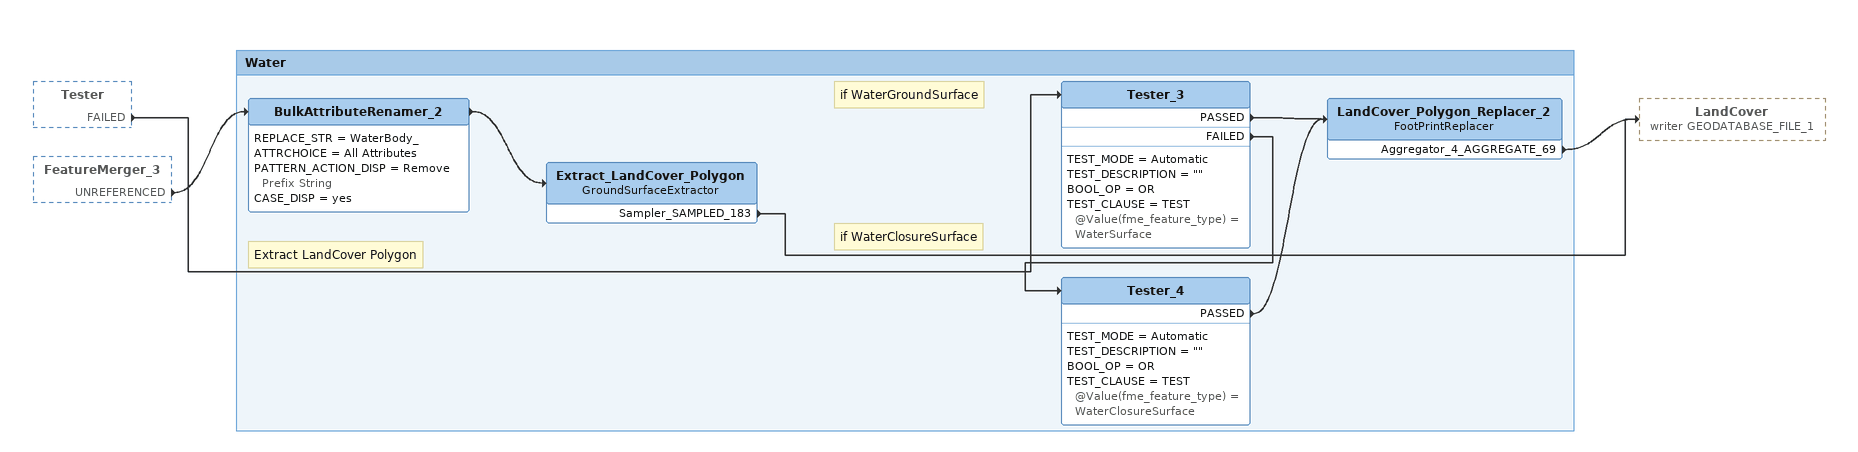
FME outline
Tester [outside]
    FAILED -> Tester_3
FeatureMerger_3 [outside]
    UNREFERENCED -> BulkAttributeRenamer_2

Bookmark: Water
Note: if WaterGroundSurface
Tester_3
    TEST_MODE = Automatic
    TEST_DESCRIPTION = ""
    BOOL_OP = OR
    TEST_CLAUSE = TEST @Value(fme_feature_type) = WaterSurface
    PASSED -> LandCover_Polygon_Replacer_2
    FAILED -> Tester_4
Note: if WaterClosureSurface
Tester_4
    TEST_MODE = Automatic
    TEST_DESCRIPTION = ""
    BOOL_OP = OR
    TEST_CLAUSE = TEST @Value(fme_feature_type) = WaterClosureSurface
    PASSED -> LandCover_Polygon_Replacer_2
LandCover_Polygon_Replacer_2: FootPrintReplacer
    Aggregator_4_AGGREGATE_69 -> LandCover (writer GEODATABASE_FILE_1)
BulkAttributeRenamer_2
    REPLACE_STR = WaterBody_
    ATTRCHOICE = All Attributes
    PATTERN_ACTION_DISP = Remove Prefix String
    CASE_DISP = yes
    -> Extract_LandCover_Polygon
Note: Extract LandCover Polygon
Extract_LandCover_Polygon: GroundSurfaceExtractor
    Sampler_SAMPLED_183 -> LandCover (writer GEODATABASE_FILE_1)
